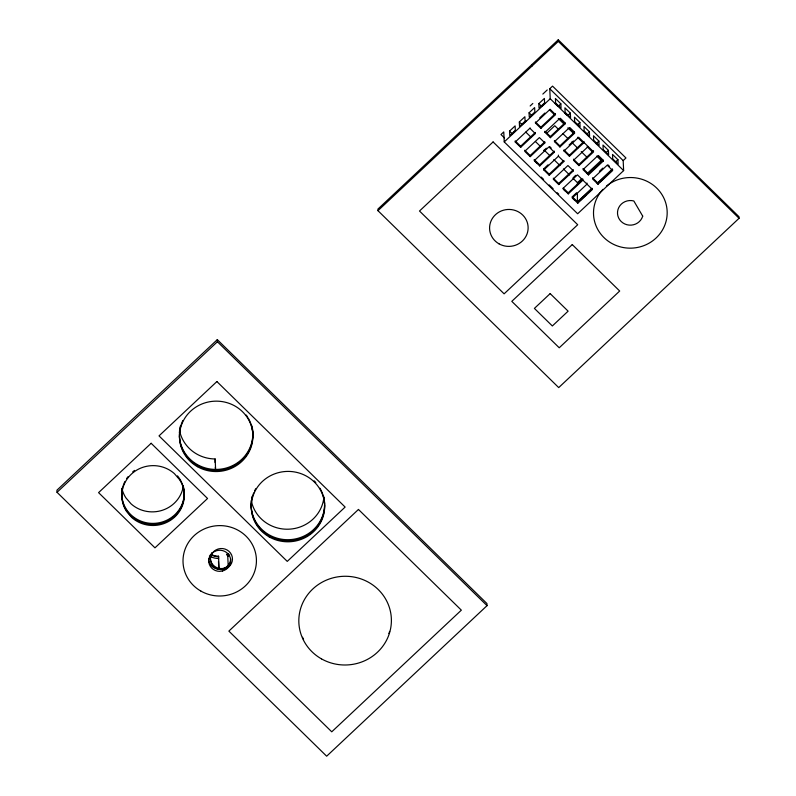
<?xml version="1.0" encoding="UTF-8"?>
<svg xmlns="http://www.w3.org/2000/svg" width="796" height="796" viewBox="0 0 796 796"><rect width="100%" height="100%" fill="white"/><g stroke="black" fill="none" stroke-linecap="round" stroke-linejoin="round"><path stroke-width="1.19" d="M577.418 193.438L577.398 201.826L591.766 188.334M577.438 185.05L577.448 182.652L573.07 178.374M215.089 462.506L215.129 458.964A36.715 35.193 -2.7 0 1 179.498 430.357M218.502 559.389L218.542 556.195A16.507 15.821 -2.7 0 1 211.268 554.504M219.049 569.18L218.542 556.195M217.308 339.643L56.934 490.197L57.033 492.296L326.659 756.2L487.033 605.647L486.933 603.547L217.308 339.643L217.407 341.743L487.033 605.647M57.033 492.296L217.407 341.743M558.245 39.8L377.891 209.109L377.961 210.681L558.712 387.592L739.066 218.283L738.987 216.711L558.245 39.8L558.314 41.372L739.066 218.283M377.961 210.681L558.314 41.372M530.146 105.987L532.822 103.47M542.832 94.077L547.22 89.958M623.636 170.593L550.225 98.744L549.757 88.734L552.543 86.117L625.955 157.976L623.168 160.593L623.636 170.593L577.647 213.766L504.236 141.917L503.769 131.917L500.983 134.534L504.515 137.997M509.549 131.121L515.121 125.887L515.33 130.335L509.758 135.569L509.549 131.121L512.266 133.788M519.31 121.967L524.882 116.733L525.091 121.181L519.519 126.415L519.31 121.967L522.027 124.624L526.007 120.892M529.061 112.813L534.633 107.579L534.842 112.017L529.27 117.251L529.061 112.813L531.778 115.47M538.822 103.649L544.394 98.415L544.603 102.863L539.031 108.097L538.822 103.649L541.539 106.316L544.723 103.321M513.858 132.295L515.46 130.793M504.236 141.917L550.225 98.744M539.708 117.878L544.872 113.032M520.683 147.33L520.634 146.215L535.27 132.474L535.32 133.589L520.683 147.33L515.251 142.006L530.176 127.977M535.459 123.032L550.096 109.291L555.528 114.614L540.892 128.355L535.459 123.032L535.409 121.917L540.842 127.241L540.892 128.355M560.842 103.828L561.051 108.276L555.618 102.953L555.409 98.505L560.842 103.828L558.056 106.445L554.951 103.4M540.842 127.241L555.479 113.51M544.971 132.345L559.608 118.614L565.041 123.927L550.414 137.668L544.971 132.345L544.922 131.24L550.364 136.554L550.414 137.668M546.723 133.3L554.782 125.728L558.314 129.181M568.264 115.102L570.354 113.141L564.921 107.818L565.13 112.266L570.563 117.589L570.354 113.141M550.364 136.554L564.991 122.823L560.334 118.256M530.206 156.643L544.842 142.902L544.782 141.787L530.156 155.528L530.206 156.643L524.763 151.32L539.399 137.579L544.842 142.902M543.698 150.633L546.285 148.205M534.285 160.633L548.912 146.892L554.354 152.215L539.718 165.956L534.285 160.633L536.673 163.011M554.494 141.658L569.12 127.927L574.563 133.25L559.926 146.981L554.494 141.658L554.434 140.554L559.877 145.877L559.926 146.981M577.787 124.415L579.876 122.455L574.433 117.131L574.642 121.579L580.085 126.902L579.876 122.455M559.877 145.877L574.513 132.136L569.846 127.569M549.24 175.269L549.18 174.155L563.817 160.424L563.867 161.528L549.24 175.269L543.797 169.946L543.748 168.832L548.046 164.792M569.12 145.011L573.418 140.972M543.797 169.946L558.434 156.205L558.384 155.101M584.075 142.564L569.448 156.295L564.006 150.971L578.642 137.24L593.597 151.877L578.961 165.608L573.518 160.285L588.144 146.544M586.602 134.385L589.388 131.768L583.956 126.445L584.164 130.892L589.597 136.215L589.388 131.768M569.448 156.295L569.389 155.19L584.025 141.449M596.114 143.698L598.91 141.081L593.468 135.758L593.677 140.205L599.119 145.529L598.91 141.081M578.961 165.608L578.911 164.503L593.537 150.762M558.752 184.582L573.389 170.841L573.329 169.737L558.702 183.468L558.752 184.582L553.31 179.249L567.936 165.518L573.389 170.841M573.11 177.767L575.687 175.339M606.333 152.364L608.423 150.394L602.98 145.071L603.199 149.519L608.632 154.842L608.423 150.394M577.448 182.652L581.836 178.533M587.1 173.588L601.139 160.414L603.527 160.911M581.985 179.846L568.205 192.781L568.264 193.886L582.891 180.155L582.841 179.04M603.05 160.066L603.099 161.18L588.473 174.921L588.413 173.807L603.05 160.066L598.393 155.519M577.787 203.209L577.727 202.104L592.363 188.363L592.413 189.478L577.787 203.209L572.344 197.886L572.294 196.781L576.602 192.741M599.388 171.339L602.831 168.105M572.344 197.886L586.98 184.155L586.931 183.04M615.845 161.678L617.935 159.707L612.502 154.394L612.711 158.832L618.144 164.155L617.935 159.707M597.159 183.269L612.432 168.941M597.995 184.244L592.552 178.921L607.189 165.18L612.622 170.503L597.995 184.244L597.935 183.13L612.572 169.389M580.244 200.313L585.816 195.08M599.756 181.995L604.532 177.518M609.507 172.841L612.691 169.846M549.757 88.734L623.168 160.593M564.463 112.714L566.792 115.002M607.915 164.832L609.467 166.354M603.099 161.18L597.677 155.867L583.04 169.608L588.473 174.921M549.479 109.848L554.732 114.992M558.235 118.415L564.364 124.415M567.866 127.848L573.12 132.992M577.498 137.27L583.627 143.27M587.13 146.703L592.383 151.837M596.761 156.125L601.139 160.414M562.722 133.499L568.016 138.673M571.538 142.126L577.707 148.165M581.239 151.618L587.408 157.658M569.389 155.19L563.956 149.867L564.006 150.971M573.458 159.17L578.911 164.503M582.99 168.493L588.413 173.807M592.503 177.806L597.935 183.13M549.638 146.544L551.19 148.066M529.887 128.265L535.32 133.589M558.434 156.205L563.867 161.528M592.413 189.478L577.468 174.841L562.832 188.572L568.264 193.886M525.788 132.096L531.041 137.23M535.419 141.519L540.673 146.663M544.175 150.086L549.429 155.23M553.807 159.518L559.936 165.518M563.439 168.941L569.568 174.941M520.634 146.215L515.201 140.892L515.251 142.006M524.713 150.205L530.614 156.026M534.146 159.489L540.325 165.528M543.748 168.832L549.18 174.155M553.26 178.145L558.862 183.677M563.279 187.995L568.573 193.179M572.294 196.781L577.727 202.104M563.668 189.438L565.22 190.96M572.404 197.995L574.732 200.274M541.28 177.11L543.608 179.389M549.24 184.901L553.12 188.702M557.2 192.702L558.752 194.214M227.915 555.996L226.83 554.135L227.756 556.205L228.203 565.707M574.513 132.136L574.563 133.25M564.991 122.823L565.041 123.927M554.354 152.215L554.305 151.101L539.668 164.842L539.718 165.956M531.957 64.476L532.036 66.048M252.521 428.726L252.74 433.382M215.129 458.964L215.626 469.441M215.308 467.162L215.417 469.491M218.482 561.518L218.82 568.851M319.942 488.217A36.715 35.193 -2.7 0 1 290.47 540.653A36.715 35.193 -2.7 0 1 253.715 492.893M254.67 490.754A36.715 35.193 -2.7 0 1 255.755 488.694M314.201 480.884A36.715 35.193 -2.7 0 1 315.813 482.565M248.153 417.96A36.715 35.193 -2.7 0 1 225.766 469.212A36.715 35.193 -2.7 0 1 179.428 436.138M179.418 434.994A36.715 35.193 -2.7 0 1 180.791 425.9M181.13 424.805A36.715 35.193 -2.7 0 1 182.881 420.497M246.243 415.044A36.715 35.193 -2.7 0 1 247.556 416.975M177.508 475.859A31.223 29.93 -2.7 0 1 159.827 523.688A31.223 29.93 -2.7 0 1 122.594 487.849M122.882 486.764A31.223 29.93 -2.7 0 1 124.932 481.51M126.634 478.595A31.223 29.93 -2.7 0 1 127.967 476.734M132.743 471.829A31.223 29.93 -2.7 0 1 134.584 470.426M229.089 565.548A11.015 10.557 -2.7 0 1 211.925 552.663M230.631 558.802A11.015 10.557 -2.7 0 1 219.477 569.269A11.015 10.557 -2.7 0 1 208.602 558.623M183.15 485.719A31.223 29.93 -2.7 0 1 157.489 523.062A31.223 29.93 -2.7 0 1 121.748 494.575M121.947 490.107A31.223 29.93 -2.7 0 1 122.305 487.888M251.665 425.422A36.715 35.193 -2.7 0 1 221.009 469.103A36.715 35.193 -2.7 0 1 179.379 435.094M179.408 432.805A36.715 35.193 -2.7 0 1 179.588 430.507M179.936 428.218A36.715 35.193 -2.7 0 1 180.433 425.96M324.579 504.803A36.715 35.193 -2.7 0 1 285.615 539.648A36.715 35.193 -2.7 0 1 251.377 500.774M251.725 498.475A36.715 35.193 -2.7 0 1 252.223 496.216M323.445 495.689A36.715 35.193 -2.7 0 1 324.579 503.659M323.863 497.769A36.715 35.193 -2.7 0 1 288.729 529.191A36.715 35.193 -2.7 0 1 251.277 500.614M228.661 553.528A16.507 15.821 -2.7 0 1 226.85 554.663M218.572 556.712A16.507 15.821 -2.7 0 1 210.343 554.533M229.765 554.941A18.358 17.592 -2.7 0 1 227.756 556.205M218.552 558.493A18.358 17.592 -2.7 0 1 209.398 556.056M389.612 631.387A46.297 44.367 -2.7 0 1 388.906 633.596M303.555 639.367A46.297 44.367 -2.7 0 1 302.54 637.248M183.269 486.416A31.223 29.93 -2.7 0 1 162.603 510.196A31.223 29.93 -2.7 0 1 131.081 503.878L125.907 497.858A31.223 29.93 -2.7 0 1 121.947 488.605M606.393 186.105A36.845 35.313 -2.7 0 1 666.232 204.741A36.845 35.313 -2.7 0 1 621.139 247.078A36.845 35.313 -2.7 0 1 602.96 189.329M151.141 443.282L98.575 492.634L154.971 547.837L207.547 498.485L151.141 443.282M216.89 381.553L159.021 435.88L287.256 561.389L345.126 507.062L216.89 381.553M493.092 141.937L419.502 211.02L504.107 293.833L577.697 224.741L493.092 141.937M572.264 244.591L511.798 301.356L559.23 347.782L619.686 291.018L572.264 244.591M550.165 293.605L534.395 308.41L552.344 325.972L568.115 311.166L550.165 293.605M358.459 509.45L228.87 631.109L331.753 731.813L461.342 610.154L358.459 509.45M222.432 571.021L219.577 571.359A11.015 10.557 -2.7 0 1 209.796 556.265A11.015 10.557 -2.7 0 1 228.243 554.086A11.015 10.557 -2.7 0 1 222.432 571.021M179.568 479.64L174.394 473.63A31.223 29.93 -2.7 0 0 133.24 472.516A31.223 29.93 -2.7 0 0 126.554 511.48L131.728 517.5A31.223 29.93 -2.7 0 0 172.881 518.614A31.223 29.93 -2.7 0 0 179.568 479.64M642.71 216.134L633.825 200.97A12.855 12.318 -2.7 0 0 617.975 209.557A12.855 12.318 -2.7 0 0 626.86 224.711A12.855 12.318 -2.7 0 0 642.71 216.134M269.217 536.932A36.715 35.193 -2.7 0 0 324.678 506.903A36.715 35.193 -2.7 0 0 270.003 475.978A36.715 35.193 -2.7 0 0 269.217 536.932M197.428 466.675A36.715 35.193 -2.7 0 0 252.899 436.636A36.715 35.193 -2.7 0 0 198.224 405.721A36.715 35.193 -2.7 0 0 197.428 466.675M215.816 568.165A11.015 10.557 -2.7 0 0 232.462 559.16A11.015 10.557 -2.7 0 0 216.054 549.877A11.015 10.557 -2.7 0 0 215.816 568.165M200.96 591.13A36.715 35.193 -2.7 0 0 256.431 561.1A36.715 35.193 -2.7 0 0 201.756 530.176A36.715 35.193 -2.7 0 0 200.96 591.13M321.465 658.869A46.297 44.367 -2.7 0 0 391.393 621.009A46.297 44.367 -2.7 0 0 322.46 582.025A46.297 44.367 -2.7 0 0 321.465 658.869M499.012 243.835A19.273 18.467 -2.7 0 0 528.126 228.074A19.273 18.467 -2.7 0 0 499.43 211.845A19.273 18.467 -2.7 0 0 499.012 243.835"/></g></svg>
